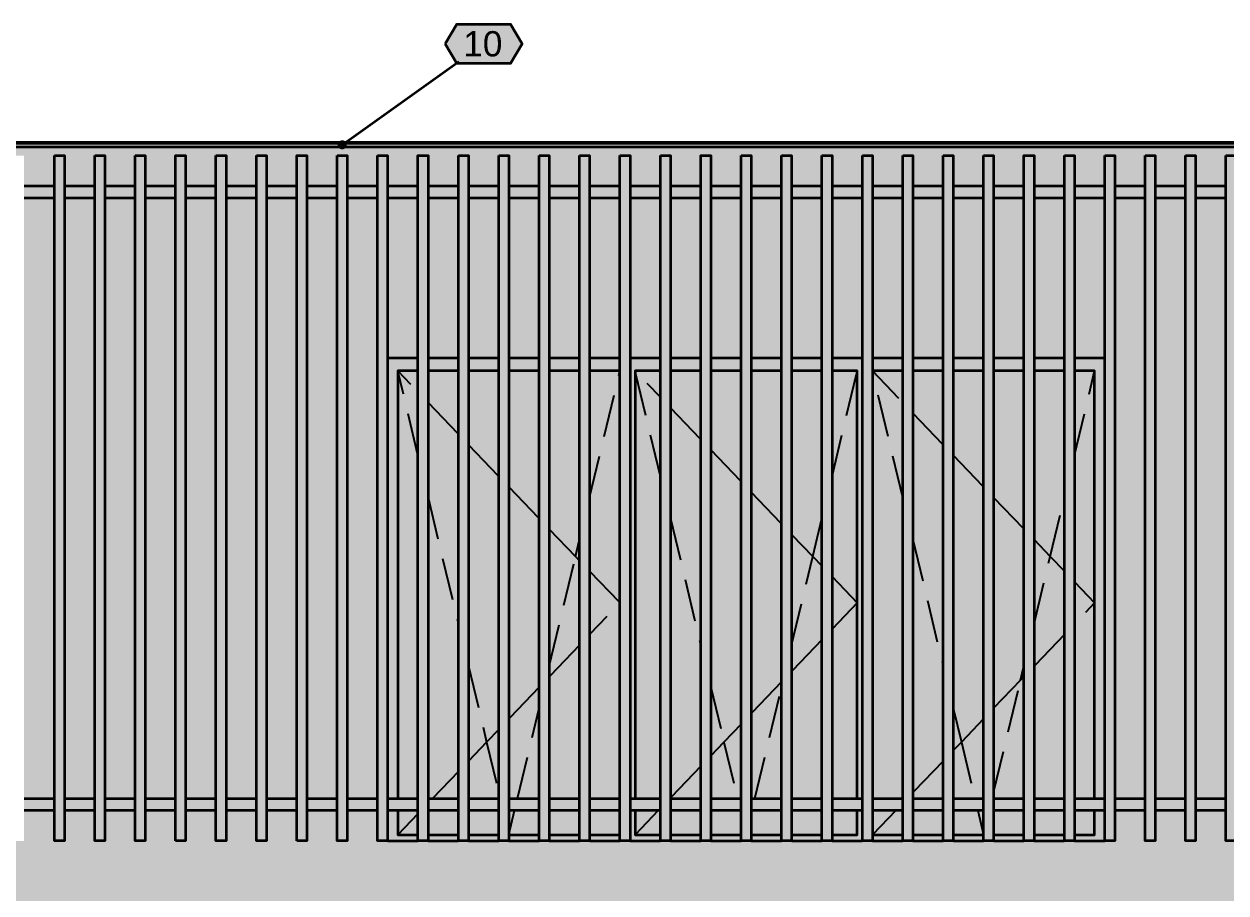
# Model space of a CAD drawing. Header units: metres. Extents: x -8.8 to 9.1, y -1.5 to 7.1.
# Drawn here: x -3.43 to 2.52, y 2.8 to 7.1 of the extents above; entities that cross this region are included whole.
import ezdxf

# ---------------------------------------------------------------- set-up
doc = ezdxf.new("R2010")
doc.units = ezdxf.units.M
doc.linetypes.add('KRESKOWA', pattern=[5.25, 4.2, -1.05])
doc.layers.add('A-ELEWACJE', color=7, linetype='Continuous', lineweight=35)
doc.layers.add('A-OPISY', color=2, linetype='Continuous', lineweight=25)
doc.styles.add('PL_ARIAL', font='arial.ttf')

msp = doc.modelspace()

# ---------------------------------------------------------------- hatches: boundary and pattern name
at = {"layer": 'A-ELEWACJE', "true_color": 0xf5f4f1}
for points in [[(-5.8515, 6.4935), (-3.4515, 6.4935), (-1.6515, 6.4935), (1.9485, 6.4935), (3.4385, 6.4935), (3.4385, 6.3), (3.3735, 6.3), (3.3735, 6.45), (3.3235, 6.45), (3.3235, 6.3), (3.1735, 6.3), (3.1735, 6.45), (3.1235, 6.45), (3.1235, 6.3), (2.9735, 6.3), (2.9735, 6.45), (2.9235, 6.45), (2.9235, 6.3), (2.7735, 6.3), (2.7735, 6.45), (2.7235, 6.45), (2.7235, 6.3), (2.5735, 6.3), (2.5735, 6.45), (2.5235, 6.45), (2.5235, 6.3), (2.3735, 6.3), (2.3735, 6.45), (2.3235, 6.45), (2.3235, 6.3), (2.1735, 6.3), (2.1735, 6.45), (2.1235, 6.45), (2.1235, 6.3), (1.9735, 6.3), (1.9735, 6.45), (1.9235, 6.45), (1.9235, 6.3), (1.7735, 6.3), (1.7735, 6.45), (1.7235, 6.45), (1.7235, 6.3), (1.5735, 6.3), (1.5735, 6.45), (1.5235, 6.45), (1.5235, 6.3), (1.3735, 6.3), (1.3735, 6.45), (1.3235, 6.45), (1.3235, 6.3), (1.1735, 6.3), (1.1735, 6.45), (1.1235, 6.45), (1.1235, 6.3), (0.9735, 6.3), (0.9735, 6.45), (0.9235, 6.45), (0.9235, 6.3), (0.7735, 6.3), (0.7735, 6.45), (0.7235, 6.45), (0.7235, 6.3), (0.5735, 6.3), (0.5735, 6.45), (0.5235, 6.45), (0.5235, 6.3), (0.3735, 6.3), (0.3735, 6.45), (0.3235, 6.45), (0.3235, 6.3), (0.1735, 6.3), (0.1735, 6.45), (0.1235, 6.45), (0.1235, 6.3), (-0.0265, 6.3), (-0.0265, 6.45), (-0.0765, 6.45), (-0.0765, 6.3), (-0.2265, 6.3), (-0.2265, 6.45), (-0.2765, 6.45), (-0.2765, 6.3), (-0.4265, 6.3), (-0.4265, 6.45), (-0.4765, 6.45), (-0.4765, 6.3), (-0.6265, 6.3), (-0.6265, 6.45), (-0.6765, 6.45), (-0.6765, 6.3), (-0.8265, 6.3), (-0.8265, 6.45), (-0.8765, 6.45), (-0.8765, 6.3), (-1.0265, 6.3), (-1.0265, 6.45), (-1.0765, 6.45), (-1.0765, 6.3), (-1.2265, 6.3), (-1.2265, 6.45), (-1.2765, 6.45), (-1.2765, 6.3), (-1.4265, 6.3), (-1.4265, 6.45), (-1.4765, 6.45), (-1.4765, 6.3), (-1.6265, 6.3), (-1.6265, 6.45), (-1.6765, 6.45), (-1.6765, 6.3), (-1.8265, 6.3), (-1.8265, 6.45), (-1.8765, 6.45), (-1.8765, 6.3), (-2.0265, 6.3), (-2.0265, 6.45), (-2.0765, 6.45), (-2.0765, 6.3), (-2.2265, 6.3), (-2.2265, 6.45), (-2.2765, 6.45), (-2.2765, 6.3), (-2.4265, 6.3), (-2.4265, 6.45), (-2.4765, 6.45), (-2.4765, 6.3), (-2.6265, 6.3), (-2.6265, 6.45), (-2.6765, 6.45), (-2.6765, 6.3), (-2.8265, 6.3), (-2.8265, 6.45), (-2.8765, 6.45), (-2.8765, 6.3), (-3.0265, 6.3), (-3.0265, 6.45), (-3.0765, 6.45), (-3.0765, 6.3), (-3.2265, 6.3), (-3.2265, 6.45), (-3.2765, 6.45), (-3.2765, 6.3), (-3.4265, 6.3), (-3.4265, 6.45), (-3.4765, 6.45), (-3.4765, 6.3), (-3.6265, 6.3), (-3.6265, 6.45), (-3.6765, 6.45), (-3.6765, 6.3), (-3.8265, 6.3), (-3.8265, 6.45), (-3.8765, 6.45), (-3.8765, 6.3), (-4.0265, 6.3), (-4.0265, 6.45), (-4.0765, 6.45), (-4.0765, 6.3), (-4.2265, 6.3), (-4.2265, 6.45), (-4.2765, 6.45), (-4.2765, 6.3), (-4.4265, 6.3), (-4.4265, 6.45), (-4.4765, 6.45), (-4.4765, 6.3), (-4.6265, 6.3), (-4.6265, 6.45), (-4.6765, 6.45), (-4.6765, 6.3), (-4.8265, 6.3), (-4.8265, 6.45), (-4.8765, 6.45), (-4.8765, 6.3), (-5.0265, 6.3), (-5.0265, 6.45), (-5.0765, 6.45), (-5.0765, 6.3), (-5.2265, 6.3), (-5.2265, 6.45), (-5.2765, 6.45), (-5.2765, 6.3), (-5.4265, 6.3), (-5.4265, 6.45), (-5.4765, 6.45), (-5.4765, 6.3), (-5.6265, 6.3), (-5.6265, 6.45), (-5.6765, 6.45), (-5.6765, 6.3), (-5.8265, 6.3), (-5.8265, 6.45), (-5.8765, 6.45), (-5.8765, 6.3), (-6.0265, 6.3), (-6.0265, 6.45), (-6.0765, 6.45), (-6.0765, 6.3), (-6.2265, 6.3), (-6.2265, 6.45), (-6.2765, 6.45), (-6.2765, 6.3), (-6.4265, 6.3), (-6.4265, 6.45), (-6.4765, 6.45), (-6.4765, 6.3), (-6.6265, 6.3), (-6.6265, 6.45), (-6.6765, 6.45), (-6.6765, 6.3), (-6.8265, 6.3), (-6.8265, 6.45), (-6.8765, 6.45), (-6.8765, 6.3), (-7.0265, 6.3), (-7.0265, 6.45), (-7.0765, 6.45), (-7.0765, 6.3), (-7.1485, 6.3), (-7.1485, 6.4935)], [(-3.4265, 6.24), (-3.2765, 6.24), (-3.2765, 3.27), (-3.4265, 3.27)], [(-3.2265, 3.27), (-3.2265, 6.24), (-3.0765, 6.24), (-3.0765, 3.27)], [(-3.0265, 3.27), (-3.0265, 6.24), (-2.8765, 6.24), (-2.8765, 3.27)], [(-2.8265, 3.27), (-2.8265, 6.24), (-2.6765, 6.24), (-2.6765, 3.27)], [(-2.6265, 3.27), (-2.6265, 6.24), (-2.4765, 6.24), (-2.4765, 3.27)], [(-2.4265, 3.27), (-2.4265, 6.24), (-2.2765, 6.24), (-2.2765, 3.27)], [(-2.2265, 3.27), (-2.2265, 6.24), (-2.0765, 6.24), (-2.0765, 3.27)], [(-2.0265, 3.27), (-2.0265, 6.24), (-1.8765, 6.24), (-1.8765, 3.27)], [(-1.8265, 3.27), (-1.8265, 6.24), (-1.6765, 6.24), (-1.6765, 3.27)], [(-1.6265, 5.448), (-1.6265, 6.24), (-1.4765, 6.24), (-1.4765, 5.448)], [(-1.4265, 5.448), (-1.4265, 6.24), (-1.2765, 6.24), (-1.2765, 5.448)], [(-1.2265, 5.448), (-1.2265, 6.24), (-1.0765, 6.24), (-1.0765, 5.448)], [(-1.0265, 5.448), (-1.0265, 6.24), (-0.8765, 6.24), (-0.8765, 5.448)], [(-0.8265, 5.448), (-0.8265, 6.24), (-0.6765, 6.24), (-0.6765, 5.448)], [(-0.6265, 5.448), (-0.6265, 6.24), (-0.4765, 6.24), (-0.4765, 5.448)], [(-0.4265, 5.448), (-0.4265, 6.24), (-0.2765, 6.24), (-0.2765, 5.448)], [(-0.2265, 5.448), (-0.2265, 6.24), (-0.0765, 6.24), (-0.0765, 5.448)], [(-0.0265, 5.448), (-0.0265, 6.24), (0.1235, 6.24), (0.1235, 5.448)], [(0.1735, 5.448), (0.1735, 6.24), (0.3235, 6.24), (0.3235, 5.448)], [(0.3735, 5.448), (0.3735, 6.24), (0.5235, 6.24), (0.5235, 5.448)], [(0.5735, 5.448), (0.5735, 6.24), (0.7235, 6.24), (0.7235, 5.448)], [(0.7735, 5.448), (0.7735, 6.24), (0.9235, 6.24), (0.9235, 5.448)], [(0.9735, 5.448), (0.9735, 6.24), (1.1235, 6.24), (1.1235, 5.448)], [(1.1735, 5.448), (1.1735, 6.24), (1.3235, 6.24), (1.3235, 5.448)], [(1.3735, 5.448), (1.3735, 6.24), (1.5235, 6.24), (1.5235, 5.448)], [(1.5735, 5.448), (1.5735, 6.24), (1.7235, 6.24), (1.7235, 5.448)], [(1.7735, 5.448), (1.7735, 6.24), (1.9235, 6.24), (1.9235, 5.448)], [(1.9735, 3.27), (1.9735, 6.24), (2.1235, 6.24), (2.1235, 3.27)], [(2.1735, 3.27), (2.1735, 6.24), (2.3235, 6.24), (2.3235, 3.27)], [(2.3735, 3.27), (2.3735, 6.24), (2.5235, 6.24), (2.5235, 3.27)]]:
    msp.add_hatch(color=7, dxfattribs=at).paths.add_polyline_path(points)
at = {"layer": 'A-ELEWACJE', "true_color": 0x75787b}
msp.add_hatch(color=7, dxfattribs=at).paths.add_polyline_path([(3.2385, 6.4935), (1.9485, 6.4935), (-1.6515, 6.4935), (-3.4515, 6.4935), (-5.8515, 6.4935), (-6.9415, 6.4935), (-7.0715, 6.4935), (-7.0715, 6.5135), (3.3685, 6.5135), (3.3685, 6.4935)])
at = {"layer": 'A-ELEWACJE', "true_color": 0xa37650}
for points in [[(-3.2765, 6.45), (-3.2265, 6.45), (-3.2265, 3.06), (-3.2765, 3.06)], [(-3.0765, 6.45), (-3.0265, 6.45), (-3.0265, 3.06), (-3.0765, 3.06)], [(-2.8765, 6.45), (-2.8265, 6.45), (-2.8265, 3.06), (-2.8765, 3.06)], [(-2.6765, 3.06), (-2.6765, 6.45), (-2.6265, 6.45), (-2.6265, 3.06)], [(-2.4765, 6.45), (-2.4265, 6.45), (-2.4265, 3.06), (-2.4765, 3.06)], [(-2.2765, 6.45), (-2.2265, 6.45), (-2.2265, 3.06), (-2.2765, 3.06)], [(-2.0765, 3.06), (-2.0765, 6.45), (-2.0265, 6.45), (-2.0265, 3.06)], [(-1.8765, 6.45), (-1.8265, 6.45), (-1.8265, 3.06), (-1.8765, 3.06)], [(-1.6765, 6.45), (-1.6265, 6.45), (-1.6265, 3.06), (-1.6765, 3.06)], [(-1.4765, 3.06), (-1.4765, 6.45), (-1.4265, 6.45), (-1.4265, 3.06)], [(-1.2765, 6.45), (-1.2265, 6.45), (-1.2265, 3.06), (-1.2765, 3.06)], [(-1.0765, 6.45), (-1.0265, 6.45), (-1.0265, 3.06), (-1.0765, 3.06)], [(-0.8765, 6.45), (-0.8265, 6.45), (-0.8265, 3.06), (-0.8765, 3.06)], [(-0.6765, 6.45), (-0.6265, 6.45), (-0.6265, 3.06), (-0.6765, 3.06)], [(-0.4765, 6.45), (-0.4265, 6.45), (-0.4265, 3.06), (-0.4765, 3.06)], [(-0.2765, 6.45), (-0.2265, 6.45), (-0.2265, 3.06), (-0.2765, 3.06)], [(-0.0765, 3.06), (-0.0765, 6.45), (-0.0265, 6.45), (-0.0265, 3.06)], [(0.1235, 6.45), (0.1735, 6.45), (0.1735, 3.06), (0.1235, 3.06)], [(0.3235, 6.45), (0.3735, 6.45), (0.3735, 3.06), (0.3235, 3.06)], [(0.5235, 6.45), (0.5735, 6.45), (0.5735, 3.06), (0.5235, 3.06)], [(0.7235, 6.45), (0.7735, 6.45), (0.7735, 3.06), (0.7235, 3.06)], [(0.9235, 6.45), (0.9735, 6.45), (0.9735, 3.06), (0.9235, 3.06)], [(1.1235, 6.45), (1.1735, 6.45), (1.1735, 3.06), (1.1235, 3.06)], [(1.3235, 6.45), (1.3735, 6.45), (1.3735, 3.06), (1.3235, 3.06)], [(1.5235, 3.06), (1.5235, 6.45), (1.5735, 6.45), (1.5735, 3.06)], [(1.7235, 6.45), (1.7735, 6.45), (1.7735, 3.06), (1.7235, 3.06)], [(1.9235, 6.45), (1.9735, 6.45), (1.9735, 3.06), (1.9235, 3.06)], [(2.1235, 6.45), (2.1735, 6.45), (2.1735, 3.06), (2.1235, 3.06)], [(2.3235, 6.45), (2.3735, 6.45), (2.3735, 3.06), (2.3235, 3.06)], [(2.5235, 6.45), (2.5735, 6.45), (2.5735, 3.06), (2.5235, 3.06)]]:
    msp.add_hatch(color=7, dxfattribs=at).paths.add_polyline_path(points)
at = {"layer": 'A-ELEWACJE', "true_color": 0x6b6e70}
for points in [[(-3.2765, 6.3), (-3.2765, 6.24), (-3.4265, 6.24), (-3.4265, 6.3)], [(-3.0765, 6.3), (-3.0765, 6.24), (-3.2265, 6.24), (-3.2265, 6.3)], [(-2.8765, 6.3), (-2.8765, 6.24), (-3.0265, 6.24), (-3.0265, 6.3)], [(-2.6765, 6.3), (-2.6765, 6.24), (-2.8265, 6.24), (-2.8265, 6.3)], [(-2.4765, 6.3), (-2.4765, 6.24), (-2.6265, 6.24), (-2.6265, 6.3)], [(-2.2765, 6.3), (-2.2765, 6.24), (-2.4265, 6.24), (-2.4265, 6.3)], [(-2.0765, 6.3), (-2.0765, 6.24), (-2.2265, 6.24), (-2.2265, 6.3)], [(-1.8765, 6.3), (-1.8765, 6.24), (-2.0265, 6.24), (-2.0265, 6.3)], [(-1.6765, 6.3), (-1.6765, 6.24), (-1.8265, 6.24), (-1.8265, 6.3)], [(-1.4765, 6.3), (-1.4765, 6.24), (-1.6265, 6.24), (-1.6265, 6.3)], [(-1.2765, 6.3), (-1.2765, 6.24), (-1.4265, 6.24), (-1.4265, 6.3)], [(-1.0765, 6.3), (-1.0765, 6.24), (-1.2265, 6.24), (-1.2265, 6.3)], [(-0.8765, 6.3), (-0.8765, 6.24), (-1.0265, 6.24), (-1.0265, 6.3)], [(-0.6765, 6.3), (-0.6765, 6.24), (-0.8265, 6.24), (-0.8265, 6.3)], [(-0.4765, 6.3), (-0.4765, 6.24), (-0.6265, 6.24), (-0.6265, 6.3)], [(-0.2765, 6.3), (-0.2765, 6.24), (-0.4265, 6.24), (-0.4265, 6.3)], [(-0.0765, 6.3), (-0.0765, 6.24), (-0.2265, 6.24), (-0.2265, 6.3)], [(0.1235, 6.3), (0.1235, 6.24), (-0.0265, 6.24), (-0.0265, 6.3)], [(0.3235, 6.3), (0.3235, 6.24), (0.1735, 6.24), (0.1735, 6.3)], [(0.5235, 6.3), (0.5235, 6.24), (0.3735, 6.24), (0.3735, 6.3)], [(0.7235, 6.3), (0.7235, 6.24), (0.5735, 6.24), (0.5735, 6.3)], [(0.9235, 6.3), (0.9235, 6.24), (0.7735, 6.24), (0.7735, 6.3)], [(1.1235, 6.3), (1.1235, 6.24), (0.9735, 6.24), (0.9735, 6.3)], [(1.3235, 6.3), (1.3235, 6.24), (1.1735, 6.24), (1.1735, 6.3)], [(1.5235, 6.3), (1.5235, 6.24), (1.3735, 6.24), (1.3735, 6.3)], [(1.7235, 6.3), (1.7235, 6.24), (1.5735, 6.24), (1.5735, 6.3)], [(1.9235, 6.3), (1.9235, 6.24), (1.7735, 6.24), (1.7735, 6.3)], [(2.1235, 6.3), (2.1235, 6.24), (1.9735, 6.24), (1.9735, 6.3)], [(2.3235, 6.3), (2.3235, 6.24), (2.1735, 6.24), (2.1735, 6.3)], [(2.5235, 6.3), (2.5235, 6.24), (2.3735, 6.24), (2.3735, 6.3)], [(-3.2765, 3.27), (-3.2765, 3.21), (-3.4265, 3.21), (-3.4265, 3.27)], [(-3.0765, 3.27), (-3.0765, 3.21), (-3.2265, 3.21), (-3.2265, 3.27)], [(-2.8765, 3.27), (-2.8765, 3.21), (-3.0265, 3.21), (-3.0265, 3.27)], [(-2.6765, 3.27), (-2.6765, 3.21), (-2.8265, 3.21), (-2.8265, 3.27)], [(-2.4765, 3.27), (-2.4765, 3.21), (-2.6265, 3.21), (-2.6265, 3.27)], [(-2.2765, 3.27), (-2.2765, 3.21), (-2.4265, 3.21), (-2.4265, 3.27)], [(-2.0765, 3.27), (-2.0765, 3.21), (-2.2265, 3.21), (-2.2265, 3.27)], [(-1.8765, 3.27), (-1.8765, 3.21), (-2.0265, 3.21), (-2.0265, 3.27)], [(-1.6765, 3.27), (-1.6765, 3.21), (-1.8265, 3.21), (-1.8265, 3.27)], [(-1.4765, 3.27), (-1.4765, 3.21), (-1.6265, 3.21), (-1.6265, 3.27)], [(-1.2765, 3.27), (-1.2765, 3.21), (-1.4265, 3.21), (-1.4265, 3.27)], [(-1.0765, 3.27), (-1.0765, 3.21), (-1.2265, 3.21), (-1.2265, 3.27)], [(-0.8765, 3.27), (-0.8765, 3.21), (-1.0265, 3.21), (-1.0265, 3.27)], [(-0.6765, 3.27), (-0.6765, 3.21), (-0.8265, 3.21), (-0.8265, 3.27)], [(-0.4765, 3.27), (-0.4765, 3.21), (-0.6265, 3.21), (-0.6265, 3.27)], [(-0.2765, 3.27), (-0.2765, 3.21), (-0.4265, 3.21), (-0.4265, 3.27)], [(-0.0765, 3.27), (-0.0765, 3.21), (-0.2265, 3.21), (-0.2265, 3.27)], [(0.1235, 3.27), (0.1235, 3.21), (-0.0265, 3.21), (-0.0265, 3.27)], [(0.3235, 3.27), (0.3235, 3.21), (0.1735, 3.21), (0.1735, 3.27)], [(0.5235, 3.27), (0.5235, 3.21), (0.3735, 3.21), (0.3735, 3.27)], [(0.7235, 3.27), (0.7235, 3.21), (0.5735, 3.21), (0.5735, 3.27)], [(0.9235, 3.27), (0.9235, 3.21), (0.7735, 3.21), (0.7735, 3.27)], [(1.1235, 3.27), (1.1235, 3.21), (0.9735, 3.21), (0.9735, 3.27)], [(1.3235, 3.27), (1.3235, 3.21), (1.1735, 3.21), (1.1735, 3.27)], [(1.5235, 3.27), (1.5235, 3.21), (1.3735, 3.21), (1.3735, 3.27)], [(1.7235, 3.27), (1.7235, 3.21), (1.5735, 3.21), (1.5735, 3.27)], [(1.9235, 3.27), (1.9235, 3.21), (1.7735, 3.21), (1.7735, 3.27)], [(2.1235, 3.27), (2.1235, 3.21), (1.9735, 3.21), (1.9735, 3.27)], [(2.3235, 3.27), (2.3235, 3.21), (2.1735, 3.21), (2.1735, 3.27)], [(2.5235, 3.27), (2.5235, 3.21), (2.3735, 3.21), (2.3735, 3.27)]]:
    msp.add_hatch(color=7, dxfattribs=at).paths.add_polyline_path(points)
at = {"layer": 'A-ELEWACJE', "true_color": 0x6a6d70}
for points in [[(-1.5765, 3.27), (-1.6265, 3.27), (-1.6265, 5.448), (-1.4765, 5.448), (-1.4765, 5.385), (-1.5765, 5.385)], [(-1.4265, 5.385), (-1.4265, 5.448), (-1.2765, 5.448), (-1.2765, 5.385)], [(-1.2265, 5.385), (-1.2265, 5.448), (-1.0765, 5.448), (-1.0765, 5.385)], [(-1.0265, 5.385), (-1.0265, 5.448), (-0.8765, 5.448), (-0.8765, 5.385)], [(-0.8265, 5.385), (-0.8265, 5.448), (-0.6765, 5.448), (-0.6765, 5.385)], [(-0.6265, 5.385), (-0.6265, 5.448), (-0.4765, 5.448), (-0.4765, 5.385)], [(-0.4015, 5.385), (-0.4015, 3.27), (-0.4265, 3.27), (-0.4265, 5.448), (-0.2765, 5.448), (-0.2765, 5.385)], [(-0.2265, 5.385), (-0.2265, 5.448), (-0.0765, 5.448), (-0.0765, 5.385)], [(-0.0265, 5.385), (-0.0265, 5.448), (0.1235, 5.448), (0.1235, 5.385)], [(0.1735, 5.385), (0.1735, 5.448), (0.3235, 5.448), (0.3235, 5.385)], [(0.3735, 5.385), (0.3735, 5.448), (0.5235, 5.448), (0.5235, 5.385)], [(0.5735, 5.385), (0.5735, 5.448), (0.7235, 5.448), (0.7235, 3.27), (0.6985, 3.27), (0.6985, 5.385)], [(0.7735, 5.385), (0.7735, 5.448), (0.9235, 5.448), (0.9235, 5.385)], [(0.9735, 5.385), (0.9735, 5.448), (1.1235, 5.448), (1.1235, 5.385)], [(1.1735, 5.385), (1.1735, 5.448), (1.3235, 5.448), (1.3235, 5.385)], [(1.3735, 5.385), (1.3735, 5.448), (1.5235, 5.448), (1.5235, 5.385)], [(1.5735, 5.385), (1.5735, 5.448), (1.7235, 5.448), (1.7235, 5.385)], [(1.7735, 5.385), (1.7735, 5.448), (1.9235, 5.448), (1.9235, 3.27), (1.8735, 3.27), (1.8735, 5.385)], [(-1.5765, 3.06), (-1.6265, 3.06), (-1.6265, 3.21), (-1.5765, 3.21), (-1.5765, 3.09), (-1.4765, 3.09), (-1.4765, 3.06)], [(-0.4265, 3.06), (-0.4265, 3.21), (-0.4015, 3.21), (-0.4015, 3.09), (-0.2765, 3.09), (-0.2765, 3.06)], [(0.5735, 3.06), (0.5735, 3.09), (0.6985, 3.09), (0.6985, 3.21), (0.7235, 3.21), (0.7235, 3.06)], [(1.8735, 3.06), (1.7735, 3.06), (1.7735, 3.09), (1.8735, 3.09), (1.8735, 3.21), (1.9235, 3.21), (1.9235, 3.06)], [(-1.4265, 3.06), (-1.4265, 3.09), (-1.2765, 3.09), (-1.2765, 3.06)], [(-1.2265, 3.06), (-1.2265, 3.09), (-1.0765, 3.09), (-1.0765, 3.06)], [(-1.0265, 3.06), (-1.0265, 3.09), (-0.8765, 3.09), (-0.8765, 3.06)], [(-0.8265, 3.06), (-0.8265, 3.09), (-0.6765, 3.09), (-0.6765, 3.06)], [(-0.6265, 3.06), (-0.6265, 3.09), (-0.4765, 3.09), (-0.4765, 3.06)], [(-0.2265, 3.06), (-0.2265, 3.09), (-0.0765, 3.09), (-0.0765, 3.06)], [(-0.0265, 3.06), (-0.0265, 3.09), (0.1235, 3.09), (0.1235, 3.06)], [(0.1735, 3.06), (0.1735, 3.09), (0.3235, 3.09), (0.3235, 3.06)], [(0.3735, 3.06), (0.3735, 3.09), (0.5235, 3.09), (0.5235, 3.06)], [(0.7735, 3.06), (0.7735, 3.09), (0.9235, 3.09), (0.9235, 3.06)], [(0.9735, 3.06), (0.9735, 3.09), (1.1235, 3.09), (1.1235, 3.06)], [(1.1735, 3.06), (1.1735, 3.09), (1.3235, 3.09), (1.3235, 3.06)], [(1.3735, 3.06), (1.3735, 3.09), (1.5235, 3.09), (1.5235, 3.06)], [(1.5735, 3.06), (1.5735, 3.09), (1.7235, 3.09), (1.7235, 3.06)]]:
    msp.add_hatch(color=7, dxfattribs=at).paths.add_polyline_path(points)
at = {"layer": 'A-ELEWACJE', "true_color": 0xa9c3cd}
for points in [[(-1.5765, 5.385), (-1.4765, 5.385), (-1.4765, 3.27), (-1.5765, 3.27)], [(-1.2765, 5.385), (-1.2765, 3.27), (-1.4265, 3.27), (-1.4265, 5.385)], [(-1.0765, 5.385), (-1.0765, 3.27), (-1.2265, 3.27), (-1.2265, 5.385)], [(-0.8765, 5.385), (-0.8765, 3.27), (-1.0265, 3.27), (-1.0265, 5.385)], [(-0.6765, 5.385), (-0.6765, 3.27), (-0.8265, 3.27), (-0.8265, 5.385)], [(-0.4765, 3.27), (-0.6265, 3.27), (-0.6265, 5.385), (-0.4765, 5.385)], [(-0.4015, 5.385), (-0.2765, 5.385), (-0.2765, 3.27), (-0.4015, 3.27)], [(-0.0765, 5.385), (-0.0765, 3.27), (-0.2265, 3.27), (-0.2265, 5.385)], [(0.1235, 5.385), (0.1235, 3.27), (-0.0265, 3.27), (-0.0265, 5.385)], [(0.3235, 5.385), (0.3235, 3.27), (0.1735, 3.27), (0.1735, 5.385)], [(0.5235, 5.385), (0.5235, 3.27), (0.3735, 3.27), (0.3735, 5.385)], [(0.6985, 3.27), (0.5735, 3.27), (0.5735, 5.385), (0.6985, 5.385)], [(0.7735, 5.385), (0.9235, 5.385), (0.9235, 3.27), (0.7735, 3.27)], [(1.1235, 5.385), (1.1235, 3.27), (0.9735, 3.27), (0.9735, 5.385)], [(1.3235, 5.385), (1.3235, 3.27), (1.1735, 3.27), (1.1735, 5.385)], [(1.5235, 5.385), (1.5235, 3.27), (1.3735, 3.27), (1.3735, 5.385)], [(1.7235, 5.385), (1.7235, 3.27), (1.5735, 3.27), (1.5735, 5.385)], [(1.8735, 3.27), (1.7735, 3.27), (1.7735, 5.385), (1.8735, 5.385)], [(-1.5765, 3.09), (-1.5765, 3.21), (-1.4765, 3.21), (-1.4765, 3.09)], [(-1.4265, 3.09), (-1.4265, 3.21), (-1.2765, 3.21), (-1.2765, 3.09)], [(-1.2265, 3.09), (-1.2265, 3.21), (-1.0765, 3.21), (-1.0765, 3.09)], [(-1.0265, 3.09), (-1.0265, 3.21), (-0.8765, 3.21), (-0.8765, 3.09)], [(-0.8265, 3.09), (-0.8265, 3.21), (-0.6765, 3.21), (-0.6765, 3.09)], [(-0.4765, 3.09), (-0.6265, 3.09), (-0.6265, 3.21), (-0.4765, 3.21)], [(-0.4015, 3.09), (-0.4015, 3.21), (-0.2765, 3.21), (-0.2765, 3.09)], [(-0.2265, 3.09), (-0.2265, 3.21), (-0.0765, 3.21), (-0.0765, 3.09)], [(-0.0265, 3.09), (-0.0265, 3.21), (0.1235, 3.21), (0.1235, 3.09)], [(0.1735, 3.09), (0.1735, 3.21), (0.3235, 3.21), (0.3235, 3.09)], [(0.3735, 3.09), (0.3735, 3.21), (0.5235, 3.21), (0.5235, 3.09)], [(0.6985, 3.09), (0.5735, 3.09), (0.5735, 3.21), (0.6985, 3.21)], [(0.7735, 3.09), (0.7735, 3.21), (0.9235, 3.21), (0.9235, 3.09)], [(0.9735, 3.09), (0.9735, 3.21), (1.1235, 3.21), (1.1235, 3.09)], [(1.1735, 3.09), (1.1735, 3.21), (1.3235, 3.21), (1.3235, 3.09)], [(1.3735, 3.09), (1.3735, 3.21), (1.5235, 3.21), (1.5235, 3.09)], [(1.5735, 3.09), (1.5735, 3.21), (1.7235, 3.21), (1.7235, 3.09)], [(1.8735, 3.09), (1.7735, 3.09), (1.7735, 3.21), (1.8735, 3.21)]]:
    msp.add_hatch(color=7, dxfattribs=at).paths.add_polyline_path(points)
at = {"layer": 'A-ELEWACJE', "true_color": 0xf5f4f1}
h = msp.add_hatch(color=7, dxfattribs=at)
h.paths.add_polyline_path([(-7.1485, 2.91), (-7.1485, 3.21), (-7.0765, 3.21), (-7.0765, 3.06), (-7.0265, 3.06), (-7.0265, 3.21), (-6.8765, 3.21), (-6.8765, 3.06), (-6.8265, 3.06), (-6.8265, 3.21), (-6.6765, 3.21), (-6.6765, 3.06), (-6.6265, 3.06), (-6.6265, 3.21), (-6.4765, 3.21), (-6.4765, 3.06), (-6.4265, 3.06), (-6.4265, 3.21), (-6.2765, 3.21), (-6.2765, 3.06), (-6.2265, 3.06), (-6.2265, 3.21), (-6.0765, 3.21), (-6.0765, 3.06), (-6.0265, 3.06), (-6.0265, 3.21), (-5.8765, 3.21), (-5.8765, 3.06), (-5.8265, 3.06), (-5.8265, 3.21), (-5.6765, 3.21), (-5.6765, 3.06), (-5.6265, 3.06), (-5.6265, 3.21), (-5.4765, 3.21), (-5.4765, 3.06), (-5.4265, 3.06), (-5.4265, 3.21), (-5.2765, 3.21), (-5.2765, 3.06), (-5.2265, 3.06), (-5.2265, 3.21), (-5.0765, 3.21), (-5.0765, 3.06), (-5.0265, 3.06), (-5.0265, 3.21), (-4.8765, 3.21), (-4.8765, 3.06), (-4.8265, 3.06), (-4.8265, 3.21), (-4.6765, 3.21), (-4.6765, 3.06), (-4.6265, 3.06), (-4.6265, 3.21), (-4.4765, 3.21), (-4.4765, 3.06), (-4.4265, 3.06), (-4.4265, 3.21), (-4.2765, 3.21), (-4.2765, 3.06), (-4.2265, 3.06), (-4.2265, 3.21), (-4.0765, 3.21), (-4.0765, 3.06), (-4.0265, 3.06), (-4.0265, 3.21), (-3.8765, 3.21), (-3.8765, 3.06), (-3.8265, 3.06), (-3.8265, 3.21), (-3.6765, 3.21), (-3.6765, 3.06), (-3.6265, 3.06), (-3.6265, 3.21), (-3.4765, 3.21), (-3.4765, 3.06), (-3.4265, 3.06), (-3.4265, 3.21), (-3.2765, 3.21), (-3.2765, 3.06), (-3.2265, 3.06), (-3.2265, 3.21), (-3.0765, 3.21), (-3.0765, 3.06), (-3.0265, 3.06), (-3.0265, 3.21), (-2.8765, 3.21), (-2.8765, 3.06), (-2.8265, 3.06), (-2.8265, 3.21), (-2.6765, 3.21), (-2.6765, 3.06), (-2.6265, 3.06), (-2.6265, 3.21), (-2.4765, 3.21), (-2.4765, 3.06), (-2.4265, 3.06), (-2.4265, 3.21), (-2.2765, 3.21), (-2.2765, 3.06), (-2.2265, 3.06), (-2.2265, 3.21), (-2.0765, 3.21), (-2.0765, 3.06), (-2.0265, 3.06), (-2.0265, 3.21), (-1.8765, 3.21), (-1.8765, 3.06), (-1.8265, 3.06), (-1.8265, 3.21), (-1.6765, 3.21), (-1.6765, 3.06), (-1.6395, 3.06), (-1.6265, 3.06), (-1.4765, 3.06), (-1.4265, 3.06), (-1.2765, 3.06), (-1.2265, 3.06), (-1.0765, 3.06), (-1.0265, 3.06), (-0.8765, 3.06), (-0.8265, 3.06), (-0.6765, 3.06), (-0.6265, 3.06), (-0.4765, 3.06), (-0.4265, 3.06), (-0.2765, 3.06), (-0.2265, 3.06), (-0.0765, 3.06), (-0.0265, 3.06), (0.1235, 3.06), (0.1735, 3.06), (0.3235, 3.06), (0.3735, 3.06), (0.5235, 3.06), (0.5735, 3.06), (0.7235, 3.06), (0.7735, 3.06), (0.9235, 3.06), (0.9735, 3.06), (1.1235, 3.06), (1.1735, 3.06), (1.3235, 3.06), (1.3735, 3.06), (1.5235, 3.06), (1.5735, 3.06), (1.7235, 3.06), (1.7735, 3.06), (1.9235, 3.06), (1.9365, 3.06), (1.9735, 3.06), (1.9735, 3.21), (2.1235, 3.21), (2.1235, 3.06), (2.1735, 3.06), (2.1735, 3.21), (2.3235, 3.21), (2.3235, 3.06), (2.3735, 3.06), (2.3735, 3.21), (2.5235, 3.21), (2.5235, 3.06), (2.5735, 3.06), (2.5735, 3.21), (2.7235, 3.21), (2.7235, 3.06), (2.7735, 3.06), (2.7735, 3.21), (2.9235, 3.21), (2.9235, 3.06), (2.9735, 3.06), (2.9735, 3.21), (3.1235, 3.21), (3.1235, 3.06), (3.1735, 3.06), (3.1735, 3.21), (3.3235, 3.21), (3.3235, 3.06), (3.3735, 3.06), (3.3735, 3.21), (3.4385, 3.21), (3.4385, 2.91), (3.4385, -0.02), (-2.5515, -0.02), (-2.5515, -0.05), (-2.5515, -0.3493), (-2.6885, -0.3505), (-2.9385, -0.3527), (-3.1885, -0.3549), (-3.4385, -0.3571), (-3.6885, -0.3593), (-3.9385, -0.3615), (-4.1885, -0.3636), (-4.4385, -0.3658), (-4.6885, -0.368), (-4.9385, -0.3702), (-5.1885, -0.3724), (-5.4385, -0.3745), (-5.6885, -0.3767), (-5.9385, -0.3789), (-6.1885, -0.3811), (-6.4385, -0.3833), (-6.6885, -0.3855), (-6.9385, -0.3876), (-7.1485, -0.3895)])
h.paths.add_polyline_path([(-5.6395, 0.904), (-5.6665, 0.904), (-5.6665, 0.875), (-3.8365, 0.875), (-3.8365, 0.904), (-3.8635, 0.904), (-3.8635, 2.388), (-5.6395, 2.388)], flags=0)
h.paths.add_polyline_path([(-1.8395, 2.588), (-1.8395, 0), (2.1365, 0), (2.1365, 2.588)], flags=0)
at = {"layer": 'A-OPISY', "true_color": 0xffffff}
msp.add_hatch(color=7, dxfattribs=at).paths.add_polyline_path([(-1.3425, 7.0035), (-1.284, 7.101), (-1.019, 7.101), (-0.9605, 7.0035), (-1.019, 6.906), (-1.284, 6.906)])
at = {"layer": 'A-OPISY', "true_color": 0x000000}
msp.add_hatch(color=7, dxfattribs=at).paths.add_polyline_path([(-1.829, 6.5035), (-1.8298, 6.5093), (-1.832, 6.5148), (-1.8356, 6.5194), (-1.8403, 6.523), (-1.8457, 6.5252), (-1.8515, 6.526), (-1.8573, 6.5252), (-1.8628, 6.523), (-1.8674, 6.5194), (-1.871, 6.5148), (-1.8732, 6.5093), (-1.874, 6.5035), (-1.8732, 6.4977), (-1.871, 6.4922), (-1.8674, 6.4876), (-1.8628, 6.484), (-1.8573, 6.4818), (-1.8515, 6.481), (-1.8457, 6.4818), (-1.8403, 6.484), (-1.8356, 6.4876), (-1.832, 6.4922), (-1.8298, 6.4977)])

# ---------------------------------------------------------------- linework, layer by layer
at = {"layer": 'A-ELEWACJE', "lineweight": 50, "ltscale": 0.05}
msp.add_lwpolyline([(-7.1485, -0.3885), (-7.1485, 0.875), (-7.1885, 0.875), (-7.1885, 0.904), (-7.1485, 0.904), (-7.1485, 2.388), (-7.1485, 2.4), (-7.1485, 2.91), (-7.1485, 3.21), (-7.1485, 3.27), (-7.1485, 3.935), (-7.1885, 3.935), (-7.1885, 3.964), (-7.1485, 3.964), (-7.1485, 5.448), (-7.1485, 5.46), (-7.1485, 6.24), (-7.1485, 6.3), (-7.1485, 6.4935), (-7.1415, 6.4935), (-7.0715, 6.4935), (-7.0715, 6.5135), (-6.6615, 6.5135), (2.9585, 6.5135)], dxfattribs=at)
at = {"layer": 'A-ELEWACJE', "lineweight": 35, "ltscale": 0.05}
for points in [[(-7.1485, 6.3004), (-7.1485, 6.4935), (-5.8515, 6.4935), (-3.4515, 6.4935), (-1.6515, 6.4935), (1.9485, 6.4935), (3.4381, 6.4935)], [(-7.0715, 6.4939), (-7.0715, 6.5135), (3.3685, 6.5135), (3.3685, 6.4939)], [(-3.2765, 6.45), (-3.2265, 6.45), (-3.2265, 3.06), (-3.2765, 3.06), (-3.2765, 6.45)], [(-3.0765, 6.45), (-3.0265, 6.45), (-3.0265, 3.06), (-3.0765, 3.06), (-3.0765, 6.45)], [(-2.8765, 6.45), (-2.8265, 6.45), (-2.8265, 3.06), (-2.8765, 3.06), (-2.8765, 6.45)], [(-2.6765, 3.06), (-2.6765, 6.45), (-2.6265, 6.45), (-2.6265, 3.06), (-2.6765, 3.06)], [(-2.4765, 6.45), (-2.4265, 6.45), (-2.4265, 3.06), (-2.4765, 3.06), (-2.4765, 6.45)], [(-2.2765, 6.45), (-2.2265, 6.45), (-2.2265, 3.06), (-2.2765, 3.06), (-2.2765, 6.45)], [(-2.0765, 3.06), (-2.0765, 6.45), (-2.0265, 6.45), (-2.0265, 3.06), (-2.0765, 3.06)], [(-1.8765, 6.45), (-1.8265, 6.45), (-1.8265, 3.06), (-1.8765, 3.06), (-1.8765, 6.45)], [(-1.6765, 6.45), (-1.6265, 6.45), (-1.6265, 3.06), (-1.6765, 3.06), (-1.6765, 6.45)], [(-1.4765, 3.06), (-1.4765, 6.45), (-1.4265, 6.45), (-1.4265, 3.06), (-1.4765, 3.06)], [(-1.2765, 6.45), (-1.2265, 6.45), (-1.2265, 3.06), (-1.2765, 3.06), (-1.2765, 6.45)], [(-1.0765, 6.45), (-1.0265, 6.45), (-1.0265, 3.06), (-1.0765, 3.06), (-1.0765, 6.45)], [(-0.8765, 6.45), (-0.8265, 6.45), (-0.8265, 3.06), (-0.8765, 3.06), (-0.8765, 6.45)], [(-0.6765, 6.45), (-0.6265, 6.45), (-0.6265, 3.06), (-0.6765, 3.06), (-0.6765, 6.45)], [(-0.4765, 6.45), (-0.4265, 6.45), (-0.4265, 3.06), (-0.4765, 3.06), (-0.4765, 6.45)], [(-0.2765, 6.45), (-0.2265, 6.45), (-0.2265, 3.06), (-0.2765, 3.06), (-0.2765, 6.45)], [(-0.0765, 3.06), (-0.0765, 6.45), (-0.0265, 6.45), (-0.0265, 3.06), (-0.0765, 3.06)], [(0.1235, 6.45), (0.1735, 6.45), (0.1735, 3.06), (0.1235, 3.06), (0.1235, 6.45)], [(0.3235, 6.45), (0.3735, 6.45), (0.3735, 3.06), (0.3235, 3.06), (0.3235, 6.45)], [(0.5235, 6.45), (0.5735, 6.45), (0.5735, 3.06), (0.5235, 3.06), (0.5235, 6.45)], [(0.7235, 6.45), (0.7735, 6.45), (0.7735, 3.06), (0.7235, 3.06), (0.7235, 6.45)], [(0.9235, 6.45), (0.9735, 6.45), (0.9735, 3.06), (0.9235, 3.06), (0.9235, 6.45)], [(1.1235, 6.45), (1.1735, 6.45), (1.1735, 3.06), (1.1235, 3.06), (1.1235, 6.45)], [(1.3235, 6.45), (1.3735, 6.45), (1.3735, 3.06), (1.3235, 3.06), (1.3235, 6.45)], [(1.5235, 3.06), (1.5235, 6.45), (1.5735, 6.45), (1.5735, 3.06), (1.5235, 3.06)], [(1.7235, 6.45), (1.7735, 6.45), (1.7735, 3.06), (1.7235, 3.06), (1.7235, 6.45)], [(1.9235, 6.45), (1.9735, 6.45), (1.9735, 3.06), (1.9235, 3.06), (1.9235, 6.45)], [(2.1235, 6.45), (2.1735, 6.45), (2.1735, 3.06), (2.1235, 3.06), (2.1235, 6.45)], [(2.3235, 6.45), (2.3735, 6.45), (2.3735, 3.06), (2.3235, 3.06), (2.3235, 6.45)], [(2.5235, 6.45), (2.5735, 6.45), (2.5735, 3.06), (2.5235, 3.06), (2.5235, 6.45)], [(-3.4261, 6.3), (-3.2769, 6.3)], [(-3.2261, 6.3), (-3.0769, 6.3)], [(-3.0261, 6.3), (-2.8769, 6.3)], [(-2.8261, 6.3), (-2.6769, 6.3)], [(-2.6261, 6.3), (-2.4769, 6.3)], [(-2.4261, 6.3), (-2.2769, 6.3)], [(-2.2261, 6.3), (-2.0769, 6.3)], [(-2.0261, 6.3), (-1.8769, 6.3)], [(-1.8261, 6.3), (-1.6769, 6.3)], [(-1.6261, 6.3), (-1.4769, 6.3)], [(-1.4261, 6.3), (-1.2769, 6.3)], [(-1.2261, 6.3), (-1.0769, 6.3)], [(-1.0261, 6.3), (-0.8769, 6.3)], [(-0.8261, 6.3), (-0.6769, 6.3)], [(-0.6261, 6.3), (-0.4769, 6.3)], [(-0.4261, 6.3), (-0.2769, 6.3)], [(-0.2261, 6.3), (-0.0769, 6.3)], [(-0.0261, 6.3), (0.1231, 6.3)], [(0.1739, 6.3), (0.3231, 6.3)], [(0.3739, 6.3), (0.5231, 6.3)], [(0.5739, 6.3), (0.7231, 6.3)], [(0.7739, 6.3), (0.9231, 6.3)], [(0.9739, 6.3), (1.1231, 6.3)], [(1.1739, 6.3), (1.3231, 6.3)], [(1.3739, 6.3), (1.5231, 6.3)], [(1.5739, 6.3), (1.7231, 6.3)], [(1.7739, 6.3), (1.9231, 6.3)], [(1.9739, 6.3), (2.1231, 6.3)], [(2.1739, 6.3), (2.3231, 6.3)], [(2.3739, 6.3), (2.5231, 6.3)], [(-3.2769, 6.24), (-3.4261, 6.24)], [(-3.0769, 6.24), (-3.2261, 6.24)], [(-2.8769, 6.24), (-3.0261, 6.24)], [(-2.6769, 6.24), (-2.8261, 6.24)], [(-2.4769, 6.24), (-2.6261, 6.24)], [(-2.2769, 6.24), (-2.4261, 6.24)], [(-2.0769, 6.24), (-2.2261, 6.24)], [(-1.8769, 6.24), (-2.0261, 6.24)], [(-1.6769, 6.24), (-1.8261, 6.24)], [(-1.4769, 6.24), (-1.6261, 6.24)], [(-1.2769, 6.24), (-1.4261, 6.24)], [(-1.0769, 6.24), (-1.2261, 6.24)], [(-0.8769, 6.24), (-1.0261, 6.24)], [(-0.6769, 6.24), (-0.8261, 6.24)], [(-0.4769, 6.24), (-0.6261, 6.24)], [(-0.2769, 6.24), (-0.4261, 6.24)], [(-0.0769, 6.24), (-0.2261, 6.24)], [(0.1231, 6.24), (-0.0261, 6.24)], [(0.3231, 6.24), (0.1739, 6.24)], [(0.5231, 6.24), (0.3739, 6.24)], [(0.7231, 6.24), (0.5739, 6.24)], [(0.9231, 6.24), (0.7739, 6.24)], [(1.1231, 6.24), (0.9739, 6.24)], [(1.3231, 6.24), (1.1739, 6.24)], [(1.5231, 6.24), (1.3739, 6.24)], [(1.7231, 6.24), (1.5739, 6.24)], [(1.9231, 6.24), (1.7739, 6.24)], [(2.1231, 6.24), (1.9739, 6.24)], [(2.3231, 6.24), (2.1739, 6.24)], [(2.5231, 6.24), (2.3739, 6.24)], [(-1.4769, 5.448), (-1.6261, 5.448)], [(-1.2769, 5.448), (-1.4261, 5.448)], [(-1.0769, 5.448), (-1.2261, 5.448)], [(-0.8769, 5.448), (-1.0261, 5.448)], [(-0.6769, 5.448), (-0.8261, 5.448)], [(-0.4769, 5.448), (-0.6261, 5.448)], [(-0.2769, 5.448), (-0.4261, 5.448)], [(-0.0769, 5.448), (-0.2261, 5.448)], [(0.1231, 5.448), (-0.0261, 5.448)], [(0.3231, 5.448), (0.1739, 5.448)], [(0.5231, 5.448), (0.3739, 5.448)], [(0.7231, 5.448), (0.5739, 5.448)], [(0.9231, 5.448), (0.7739, 5.448)], [(1.1231, 5.448), (0.9739, 5.448)], [(1.3231, 5.448), (1.1739, 5.448)], [(1.5231, 5.448), (1.3739, 5.448)], [(1.7231, 5.448), (1.5739, 5.448)], [(1.9231, 5.448), (1.7739, 5.448)], [(-1.4769, 5.385), (-1.5765, 5.385), (-1.5765, 3.2704)], [(-1.2769, 5.385), (-1.4261, 5.385)], [(-1.0769, 5.385), (-1.2261, 5.385)], [(-0.8769, 5.385), (-1.0261, 5.385)], [(-0.6769, 5.385), (-0.8261, 5.385)], [(-0.4769, 5.385), (-0.6261, 5.385)], [(-0.2769, 5.385), (-0.4015, 5.385), (-0.4015, 3.2704)], [(-0.0769, 5.385), (-0.2261, 5.385)], [(0.1231, 5.385), (-0.0261, 5.385)], [(0.3231, 5.385), (0.1739, 5.385)], [(0.5231, 5.385), (0.3739, 5.385)], [(0.6985, 3.2704), (0.6985, 5.385), (0.5739, 5.385)], [(0.9231, 5.385), (0.7739, 5.385)], [(1.1231, 5.385), (0.9739, 5.385)], [(1.3231, 5.385), (1.1739, 5.385)], [(1.5231, 5.385), (1.3739, 5.385)], [(1.7231, 5.385), (1.5739, 5.385)], [(1.8735, 3.2704), (1.8735, 5.385), (1.7739, 5.385)], [(-3.4261, 3.27), (-3.2769, 3.27)], [(-3.2261, 3.27), (-3.0769, 3.27)], [(-3.0261, 3.27), (-2.8769, 3.27)], [(-2.8261, 3.27), (-2.6769, 3.27)], [(-2.6261, 3.27), (-2.4769, 3.27)], [(-2.4261, 3.27), (-2.2769, 3.27)], [(-2.2261, 3.27), (-2.0769, 3.27)], [(-2.0261, 3.27), (-1.8769, 3.27)], [(-1.8261, 3.27), (-1.6769, 3.27)], [(-1.6261, 3.27), (-1.4769, 3.27)], [(-1.4261, 3.27), (-1.2769, 3.27)], [(-1.2261, 3.27), (-1.0769, 3.27)], [(-1.0261, 3.27), (-0.8769, 3.27)], [(-0.8261, 3.27), (-0.6769, 3.27)], [(-0.6261, 3.27), (-0.4769, 3.27)], [(-0.4261, 3.27), (-0.2769, 3.27)], [(-0.2261, 3.27), (-0.0769, 3.27)], [(-0.0261, 3.27), (0.1231, 3.27)], [(0.1739, 3.27), (0.3231, 3.27)], [(0.3739, 3.27), (0.5231, 3.27)], [(0.5739, 3.27), (0.7231, 3.27)], [(0.7739, 3.27), (0.9231, 3.27)], [(0.9739, 3.27), (1.1231, 3.27)], [(1.1739, 3.27), (1.3231, 3.27)], [(1.3739, 3.27), (1.5231, 3.27)], [(1.5739, 3.27), (1.7231, 3.27)], [(1.7739, 3.27), (1.9231, 3.27)], [(1.9739, 3.27), (2.1231, 3.27)], [(2.1739, 3.27), (2.3231, 3.27)], [(2.3739, 3.27), (2.5231, 3.27)], [(-3.2769, 3.21), (-3.4261, 3.21)], [(-3.0769, 3.21), (-3.2261, 3.21)], [(-2.8769, 3.21), (-3.0261, 3.21)], [(-2.6769, 3.21), (-2.8261, 3.21)], [(-2.4769, 3.21), (-2.6261, 3.21)], [(-2.2769, 3.21), (-2.4261, 3.21)], [(-2.0769, 3.21), (-2.2261, 3.21)], [(-1.8769, 3.21), (-2.0261, 3.21)], [(-1.6769, 3.21), (-1.8261, 3.21)], [(-1.4769, 3.21), (-1.6261, 3.21)], [(-1.5765, 3.2096), (-1.5765, 3.09), (-1.4769, 3.09)], [(-1.2769, 3.21), (-1.4261, 3.21)], [(-1.0769, 3.21), (-1.2261, 3.21)], [(-0.8769, 3.21), (-1.0261, 3.21)], [(-0.6769, 3.21), (-0.8261, 3.21)], [(-0.4769, 3.21), (-0.6261, 3.21)], [(-0.2769, 3.21), (-0.4261, 3.21)], [(-0.4015, 3.2096), (-0.4015, 3.09), (-0.2769, 3.09)], [(-0.0769, 3.21), (-0.2261, 3.21)], [(0.1231, 3.21), (-0.0261, 3.21)], [(0.3231, 3.21), (0.1739, 3.21)], [(0.5231, 3.21), (0.3739, 3.21)], [(0.7231, 3.21), (0.5739, 3.21)], [(0.5739, 3.09), (0.6985, 3.09), (0.6985, 3.2096)], [(0.9231, 3.21), (0.7739, 3.21)], [(1.1231, 3.21), (0.9739, 3.21)], [(1.3231, 3.21), (1.1739, 3.21)], [(1.5231, 3.21), (1.3739, 3.21)], [(1.7231, 3.21), (1.5739, 3.21)], [(1.9231, 3.21), (1.7739, 3.21)], [(1.7739, 3.09), (1.8735, 3.09), (1.8735, 3.2096)], [(2.1231, 3.21), (1.9739, 3.21)], [(2.3231, 3.21), (2.1739, 3.21)], [(2.5231, 3.21), (2.3739, 3.21)], [(-1.6261, 3.06), (-1.4769, 3.06)], [(-1.4261, 3.09), (-1.2769, 3.09)], [(-1.4261, 3.06), (-1.2769, 3.06)], [(-1.2261, 3.09), (-1.0769, 3.09)], [(-1.2261, 3.06), (-1.0769, 3.06)], [(-1.0261, 3.09), (-0.8769, 3.09)], [(-1.0261, 3.06), (-0.8769, 3.06)], [(-0.8261, 3.09), (-0.6769, 3.09)], [(-0.8261, 3.06), (-0.6769, 3.06)], [(-0.6261, 3.09), (-0.4769, 3.09)], [(-0.6261, 3.06), (-0.4769, 3.06)], [(-0.4261, 3.06), (-0.2769, 3.06)], [(-0.2261, 3.09), (-0.0769, 3.09)], [(-0.2261, 3.06), (-0.0769, 3.06)], [(-0.0261, 3.09), (0.1231, 3.09)], [(-0.0261, 3.06), (0.1231, 3.06)], [(0.1739, 3.09), (0.3231, 3.09)], [(0.1739, 3.06), (0.3231, 3.06)], [(0.3739, 3.09), (0.5231, 3.09)], [(0.3739, 3.06), (0.5231, 3.06)], [(0.5739, 3.06), (0.7231, 3.06)], [(0.7739, 3.09), (0.9231, 3.09)], [(0.7739, 3.06), (0.9231, 3.06)], [(0.9739, 3.09), (1.1231, 3.09)], [(0.9739, 3.06), (1.1231, 3.06)], [(1.1739, 3.09), (1.3231, 3.09)], [(1.1739, 3.06), (1.3231, 3.06)], [(1.3739, 3.09), (1.5231, 3.09)], [(1.3739, 3.06), (1.5231, 3.06)], [(1.5739, 3.09), (1.7231, 3.09)], [(1.5739, 3.06), (1.7231, 3.06)], [(1.7739, 3.06), (1.9231, 3.06)]]:
    msp.add_lwpolyline(points, dxfattribs=at)
at = {"layer": 'A-ELEWACJE', "linetype": 'KRESKOWA', "lineweight": 25, "ltscale": 0.05, "flags": 128}
for points in [[(-1.4765, 4.9677), (-1.5765, 5.385), (-1.4765, 5.2807)], [(-0.6265, 4.7591), (-0.4765, 5.385)], [(-0.2765, 4.8634), (-0.4015, 5.385), (-0.2765, 5.2546)], [(0.5735, 4.8634), (0.6985, 5.385)], [(0.9235, 4.7591), (0.7735, 5.385), (0.9235, 5.2285)], [(1.7735, 4.9677), (1.8735, 5.385)], [(-1.4265, 5.2285), (-1.2765, 5.072)], [(-0.2265, 5.2024), (-0.0765, 5.046)], [(0.9735, 5.1764), (1.1235, 5.0199)], [(-1.2265, 5.0199), (-1.0765, 4.8634)], [(-0.0265, 4.9938), (0.1235, 4.8373)], [(1.1735, 4.9677), (1.3235, 4.8113)], [(-1.0265, 4.8113), (-0.8765, 4.6548)], [(0.1735, 4.7852), (0.3235, 4.6287)], [(-1.4265, 4.7591), (-1.2765, 4.1332)], [(1.3735, 4.7591), (1.5235, 4.6026)], [(1.6535, 4.467), (1.7235, 4.7591)], [(-0.2265, 4.6548), (-0.0765, 4.0289)], [(0.4785, 4.467), (0.5235, 4.6548)], [(-0.8265, 4.6026), (-0.6965, 4.467)], [(-0.6965, 4.467), (-0.6765, 4.5505)], [(0.3735, 4.5765), (0.4785, 4.467)], [(0.9735, 4.5505), (1.1235, 3.9245)], [(1.5735, 4.5505), (1.6535, 4.467)], [(-0.8265, 3.9245), (-0.6965, 4.467)], [(-0.6965, 4.467), (-0.6765, 4.4461)], [(0.3735, 4.0289), (0.4785, 4.467)], [(0.4785, 4.467), (0.5235, 4.4201)], [(1.5735, 4.1332), (1.6535, 4.467)], [(1.6535, 4.467), (1.7235, 4.394)], [(-0.6265, 4.394), (-0.4765, 4.2375), (-0.6265, 4.081)], [(0.5735, 4.3679), (0.6985, 4.2375)], [(1.7735, 4.3418), (1.8735, 4.2375), (1.7735, 4.1332)], [(0.6985, 4.2375), (0.5735, 4.1071)], [(0.5235, 4.0549), (0.3735, 3.8985)], [(1.7235, 4.081), (1.5735, 3.9245)], [(-0.6765, 4.0289), (-0.8265, 3.8724)], [(-1.2265, 3.9245), (-1.1365, 3.549)], [(1.5068, 3.855), (1.5235, 3.9245)], [(1.5235, 3.8724), (1.5068, 3.855)], [(-0.8765, 3.8202), (-1.0265, 3.6637)], [(-0.0265, 3.8202), (0.0385, 3.549)], [(0.3235, 3.8463), (0.1735, 3.6898)], [(0.1916, 3.27), (0.3235, 3.8202)], [(1.3735, 3.2986), (1.5068, 3.855)], [(1.5068, 3.855), (1.3735, 3.7159)], [(-0.9834, 3.27), (-0.8765, 3.7159)], [(1.1735, 3.7159), (1.2135, 3.549)], [(0.1235, 3.6377), (0.0385, 3.549)], [(1.3235, 3.6637), (1.2135, 3.549)], [(-1.0765, 3.6116), (-1.1365, 3.549)], [(-1.1365, 3.549), (-1.2265, 3.4551)], [(-1.1365, 3.549), (-1.0765, 3.2986)], [(0.0385, 3.549), (-0.0265, 3.4812)], [(0.0385, 3.549), (0.1054, 3.27)], [(1.2135, 3.549), (1.1735, 3.5073)], [(1.2135, 3.549), (1.2804, 3.27)], [(1.1235, 3.4551), (0.9735, 3.2986)], [(-1.2765, 3.403), (-1.404, 3.27)], [(-0.0765, 3.429), (-0.2265, 3.2726)], [(-1.4765, 3.1943), (-1.5765, 3.09)], [(-1.0265, 3.09), (-1.0265, 3.09), (-0.9977, 3.21)], [(-0.2865, 3.21), (-0.4015, 3.09)], [(0.8885, 3.21), (0.7735, 3.09)], [(1.2947, 3.21), (1.3235, 3.09)]]:
    msp.add_lwpolyline(points, dxfattribs=at)
at = {"layer": 'A-OPISY', "lineweight": 35, "ltscale": 0.05}
msp.add_lwpolyline([(-1.3425, 7.0035), (-1.284, 7.101), (-1.019, 7.101), (-0.9605, 7.0035), (-1.019, 6.906), (-1.284, 6.906)], close=True, dxfattribs=at)
msp.add_lwpolyline([(-1.8515, 6.5035), (-1.2736, 6.9163)], dxfattribs=at)

# ---------------------------------------------------------------- texts
at = {"layer": 'A-OPISY', "style": 'PL_ARIAL'}
msp.add_text('10', height=0.125, dxfattribs=at).set_placement((-1.2525, 6.941))

doc.saveas('drawing.dxf')
